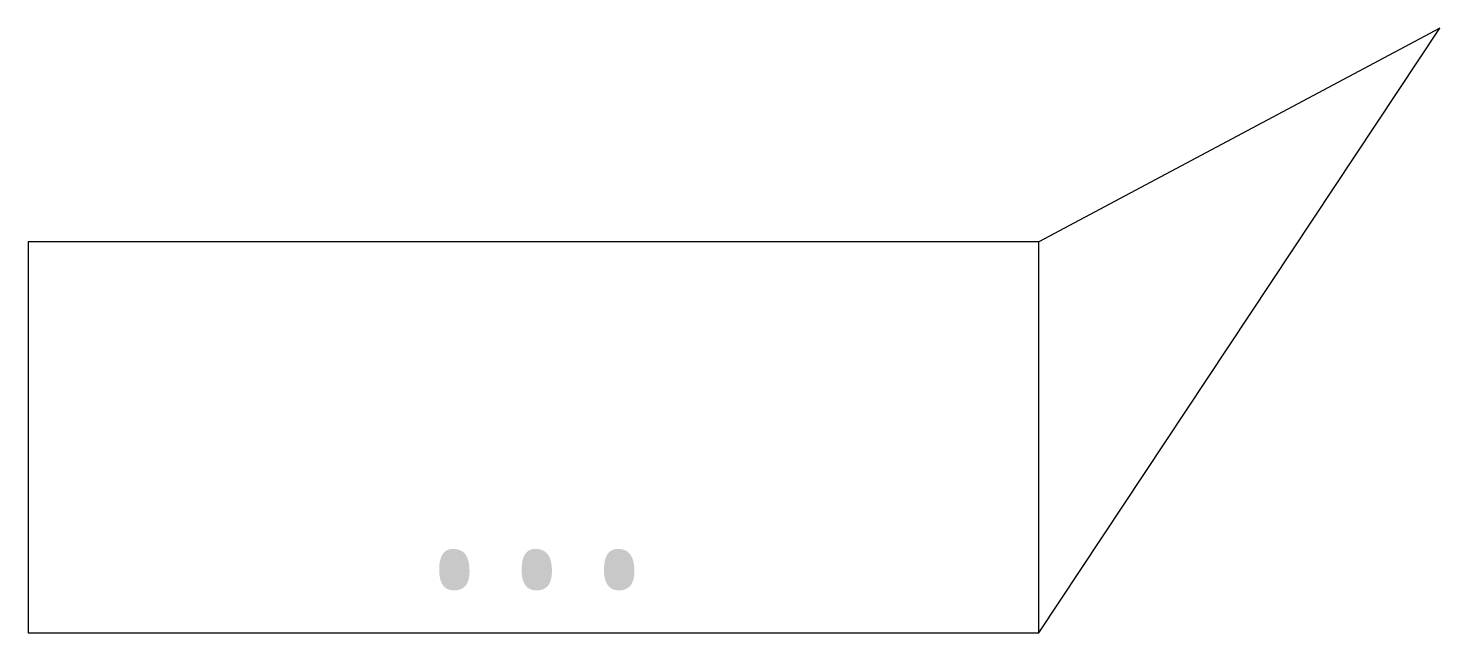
# Model space of a CAD drawing. Extents: x -8.66 to 0, y -3.71 to 0.
import ezdxf
from ezdxf.enums import TextEntityAlignment as Align

# ---------------------------------------------------------------- set-up
doc = ezdxf.new("R2010")
doc.units = 0
doc.header["$LTSCALE"] = 0.2
doc.styles.add('NLCS-ISO', font='NLCS-ISO.ttf')

msp = doc.modelspace()

# ---------------------------------------------------------------- hatches: boundary and pattern name
h = msp.add_hatch()
h.set_pattern_fill('ANGLE', color=256)
h.set_pattern_definition([(0, (0, 0), (0, 6.985), [5.08, -1.905]), (90, (0, 0), (-6.985, 4e-16), [5.08, -1.905])])
h.paths.add_polyline_path([(0, 0), (-2.4607, -1.3124), (-2.4607, -3.7132)])

# ---------------------------------------------------------------- linework, layer by layer
for p, q in [((0, 0), (-2.4607, -1.3124)), ((-2.4607, -3.7132), (0, 0)), ((-8.6642, -1.3124), (-8.6642, -3.7132)), ((-2.4607, -1.3124), (-8.6642, -1.3124)), ((-2.4607, -3.7132), (-2.4607, -1.3124)), ((-8.6642, -3.7132), (-2.4607, -3.7132))]:
    msp.add_line(p, q)

# ---------------------------------------------------------------- texts
at = {"style": 'NLCS-ISO'}
msp.add_attdef('...', text='...', height=1.8, dxfattribs=at).set_placement((-5.5427, -2.553), align=Align.MIDDLE)

doc.saveas('drawing.dxf')
